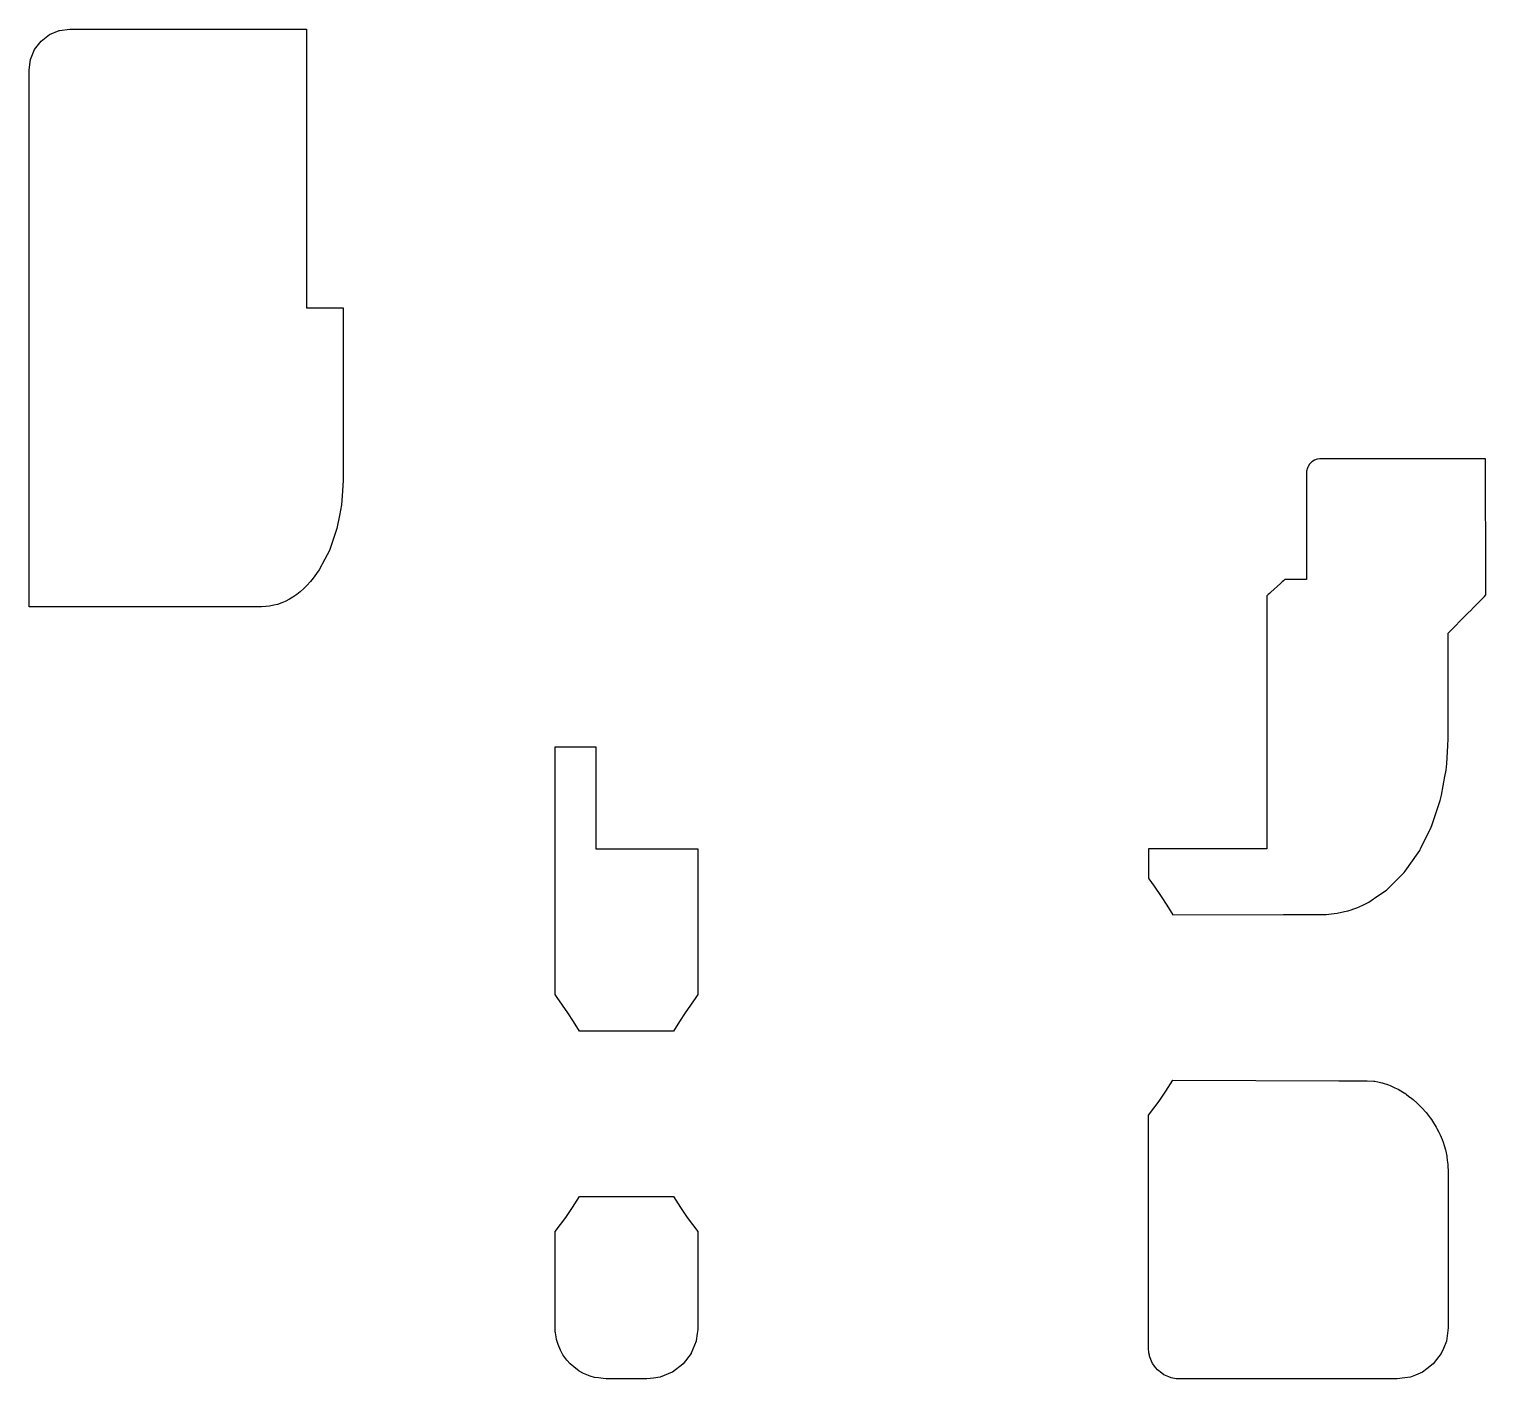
# Model space of a CAD drawing. Header units: metres. Extents: x 2.4 to 73.9, y -16 to 50.2.
import ezdxf

# ---------------------------------------------------------------- set-up
doc = ezdxf.new("R2010")
doc.units = ezdxf.units.M

msp = doc.modelspace()

# ---------------------------------------------------------------- linework, layer by layer
for p, q in [((3.4, 49.932), (3.877, 50.13)), ((3.877, 50.13), (3.882, 50.132)), ((3.882, 50.132), (4.395, 50.199)), ((4.395, 50.199), (4.4, 50.2)), ((4.4, 50.2), (4.501, 50.2)), ((4.501, 50.2), (4.509, 50.2)), ((4.509, 50.2), (4.518, 50.2)), ((4.518, 50.2), (4.526, 50.2)), ((4.526, 50.2), (4.534, 50.2)), ((4.534, 50.2), (4.539, 50.2)), ((4.539, 50.2), (15.895, 50.2)), ((15.895, 50.2), (15.9, 50.2)), ((15.9, 50.2), (15.906, 50.2)), ((15.906, 50.2), (15.913, 50.2)), ((15.913, 50.2), (15.92, 50.2)), ((15.92, 50.2), (15.926, 50.2)), ((15.926, 50.2), (16, 50.2)), ((16, 50.2), (16, 45.252)), ((2.668, 49.2), (2.982, 49.61)), ((2.982, 49.61), (2.986, 49.614)), ((2.986, 49.614), (3.396, 49.929)), ((3.396, 49.929), (3.4, 49.932)), ((2.4, 48.2), (2.467, 48.712)), ((2.467, 48.712), (2.468, 48.718)), ((2.468, 48.718), (2.666, 49.195)), ((2.666, 49.195), (2.668, 49.2)), ((2.4, 45.231), (2.4, 48.2)), ((2.4, 45.184), (2.4, 45.231)), ((2.4, 44.199), (2.4, 45.184)), ((16, 45.252), (16, 45.2)), ((16, 45.2), (16, 45.186)), ((16, 45.186), (16, 44.213)), ((2.4, 44.196), (2.4, 44.199)), ((2.4, 44.192), (2.4, 44.196)), ((2.4, 43.245), (2.4, 44.192)), ((16, 44.213), (16, 44.171)), ((16, 44.171), (16, 43.218)), ((16, 44.171), (16, 44.171)), ((2.4, 43.236), (2.4, 43.245)), ((2.4, 43.089), (2.4, 43.236)), ((2.4, 42.132), (2.4, 43.089)), ((16, 43.218), (16, 43.09)), ((16, 43.09), (16, 42.205)), ((16, 42.205), (16, 41.928)), ((2.4, 41.339), (2.4, 42.132)), ((16, 41.928), (16, 41.158)), ((2.4, 40.741), (2.4, 41.339)), ((2.4, 39.353), (2.4, 40.741)), ((16, 41.158), (16, 40.665)), ((16, 40.665), (16, 40.052)), ((16, 40.052), (16, 39.266)), ((2.4, 38.622), (2.4, 39.353)), ((2.4, 38.098), (2.4, 38.622)), ((16, 39.266), (16, 37.988)), ((2.4, 30.992), (2.4, 38.098)), ((16, 37.988), (16, 37.677)), ((16, 37.677), (16, 36.538)), ((16, 36.538), (16.659, 36.538)), ((16.659, 36.538), (17.8, 36.538)), ((17.8, 36.538), (17.8, 35.294)), ((17.8, 35.294), (17.8, 32.855)), ((17.8, 32.855), (17.8, 31.335)), ((2.4, 28.323), (2.4, 30.992)), ((17.8, 31.335), (17.8, 29.536)), ((17.8, 29.536), (17.8, 28.084)), ((65.08, 28.639), (65.061, 28.576)), ((65.11, 28.718), (65.08, 28.639)), ((65.129, 28.755), (65.11, 28.718)), ((65.199, 28.863), (65.129, 28.755)), ((65.202, 28.866), (65.199, 28.863)), ((65.212, 28.876), (65.202, 28.866)), ((65.31, 28.975), (65.212, 28.876)), ((65.314, 28.977), (65.31, 28.975)), ((65.438, 29.059), (65.314, 28.977)), ((65.447, 29.062), (65.438, 29.059)), ((65.577, 29.112), (65.447, 29.062)), ((65.702, 29.128), (65.577, 29.112)), ((65.714, 29.129), (65.702, 29.128)), ((65.718, 29.129), (65.714, 29.129)), ((67.384, 29.129), (65.718, 29.129)), ((69.226, 29.129), (67.384, 29.129)), ((73.835, 29.129), (69.226, 29.129)), ((73.85, 23.017), (73.835, 29.129)), ((2.4, 26.111), (2.4, 28.323)), ((17.8, 28.084), (17.765, 27.537)), ((65.05, 28.479), (65.047, 28.451)), ((65.047, 28.451), (65.047, 27.957)), ((65.047, 27.957), (65.047, 26.411)), ((65.054, 28.527), (65.05, 28.479)), ((65.061, 28.576), (65.054, 28.527)), ((17.765, 27.537), (17.723, 26.87)), ((17.723, 26.87), (17.621, 26.344)), ((2.4, 21.861), (2.4, 26.111)), ((17.621, 26.344), (17.496, 25.703)), ((65.047, 26.411), (65.047, 23.2)), ((17.329, 25.218), (17.126, 24.627)), ((17.496, 25.703), (17.329, 25.218)), ((17.126, 24.627), (16.902, 24.202)), ((16.628, 23.684), (16.497, 23.499)), ((16.902, 24.202), (16.628, 23.684)), ((16.022, 22.91), (15.87, 22.768)), ((16.195, 23.11), (16.022, 22.91)), ((16.338, 23.274), (16.195, 23.11)), ((16.497, 23.499), (16.338, 23.274)), ((63.785, 23.017), (63.298, 22.578)), ((63.862, 23.086), (63.785, 23.017)), ((63.932, 23.149), (63.862, 23.086)), ((63.963, 23.177), (63.932, 23.149)), ((63.988, 23.2), (63.963, 23.177)), ((64.818, 23.2), (63.988, 23.2)), ((64.819, 23.2), (64.818, 23.2)), ((64.818, 23.2), (64.818, 23.2)), ((64.818, 23.2), (64.818, 23.2)), ((65.047, 23.2), (64.819, 23.2)), ((73.849, 22.447), (73.85, 23.017)), ((15.164, 22.242), (14.961, 22.129)), ((15.331, 22.335), (15.164, 22.242)), ((15.526, 22.478), (15.331, 22.335)), ((15.686, 22.596), (15.526, 22.478)), ((15.87, 22.768), (15.686, 22.596)), ((63.102, 22.402), (63.1, 22.4)), ((63.1, 22.4), (63.1, 15.45)), ((63.109, 22.408), (63.102, 22.402)), ((63.12, 22.418), (63.109, 22.408)), ((63.136, 22.432), (63.12, 22.418)), ((63.156, 22.45), (63.136, 22.432)), ((63.179, 22.471), (63.156, 22.45)), ((63.235, 22.522), (63.179, 22.471)), ((63.298, 22.578), (63.235, 22.522)), ((73.466, 22.059), (73.686, 22.282)), ((73.686, 22.282), (73.699, 22.295)), ((73.699, 22.295), (73.781, 22.378)), ((73.781, 22.378), (73.849, 22.447)), ((8.661, 21.861), (2.4, 21.861)), ((13.8, 21.861), (8.661, 21.861)), ((14.015, 21.878), (13.8, 21.861)), ((14.192, 21.891), (14.015, 21.878)), ((14.405, 21.94), (14.192, 21.891)), ((14.58, 21.981), (14.405, 21.94)), ((14.789, 22.062), (14.58, 21.981)), ((14.961, 22.129), (14.789, 22.062)), ((72.628, 21.209), (72.94, 21.525)), ((72.94, 21.525), (73.155, 21.743)), ((72.94, 21.525), (72.94, 21.525)), ((73.155, 21.743), (73.183, 21.772)), ((73.183, 21.772), (73.449, 22.042)), ((73.449, 22.042), (73.466, 22.059)), ((72, 20.572), (72.315, 20.891)), ((72.315, 20.891), (72.628, 21.209)), ((72, 17.819), (72, 20.572)), ((72, 17.541), (72, 17.819)), ((72, 15.416), (72, 17.541)), ((63.1, 15.45), (63.1, 10)), ((71.933, 14.174), (71.987, 15.05)), ((71.987, 15.05), (72, 15.415)), ((72, 15.415), (72, 15.416)), ((72, 15.415), (72, 15.415)), ((28.2, 11.847), (28.2, 15)), ((28.2, 15), (28.651, 15)), ((28.651, 15), (30.2, 15)), ((30.2, 15), (30.2, 14.473)), ((30.2, 14.473), (30.2, 12.651)), ((71.845, 13.543), (71.899, 13.855)), ((71.899, 13.855), (71.933, 14.174)), ((71.671, 12.626), (71.845, 13.543)), ((30.2, 12.651), (30.2, 12.592)), ((30.2, 12.592), (30.2, 12.393)), ((30.2, 12.393), (30.2, 12.335)), ((30.2, 12.335), (30.2, 12.136)), ((71.285, 11.385), (71.607, 12.37)), ((71.607, 12.37), (71.671, 12.626)), ((28.2, 10.402), (28.2, 11.847)), ((30.2, 12.136), (30.2, 12.081)), ((30.2, 12.081), (30.2, 11.896)), ((30.2, 11.896), (30.2, 11.849)), ((30.2, 11.849), (30.2, 11.69)), ((30.2, 11.69), (30.2, 11.654)), ((30.2, 11.654), (30.2, 11.533)), ((30.2, 11.533), (30.2, 11.207)), ((30.2, 11.207), (30.2, 10)), ((70.667, 10.04), (71.143, 11.006)), ((71.143, 11.006), (71.22, 11.19)), ((71.22, 11.19), (71.285, 11.385)), ((28.2, 10.253), (28.2, 10.402)), ((28.2, 9.226), (28.2, 10.253)), ((70.604, 9.917), (70.667, 10.04)), ((30.2, 10), (31.677, 10)), ((31.677, 10), (35.2, 10)), ((35.2, 10), (35.2, 8.821)), ((35.2, 10), (35.2, 10)), ((59.277, 10), (57.3, 10)), ((57.3, 10), (57.3, 8.556)), ((59.411, 10), (59.277, 10)), ((62.617, 10), (59.411, 10)), ((63.1, 10), (62.617, 10)), ((69.897, 8.9), (70.532, 9.803)), ((70.532, 9.803), (70.604, 9.917)), ((28.2, 2.846), (28.2, 9.226)), ((35.2, 8.821), (35.2, 2.846)), ((69.011, 7.999), (69.802, 8.788)), ((69.802, 8.788), (69.851, 8.84)), ((69.851, 8.84), (69.897, 8.9)), ((57.3, 8.556), (57.318, 8.53)), ((57.318, 8.53), (57.573, 8.166)), ((57.573, 8.166), (57.928, 7.658)), ((68.502, 7.658), (68.978, 7.974)), ((68.978, 7.974), (68.995, 7.985)), ((68.995, 7.985), (69.011, 7.999)), ((57.928, 7.658), (58.199, 7.237)), ((58.199, 7.237), (58.5, 6.761)), ((67.514, 7.102), (67.82, 7.231)), ((67.82, 7.231), (68.113, 7.378)), ((68.113, 7.378), (68.232, 7.462)), ((68.232, 7.462), (68.502, 7.658)), ((58.5, 6.761), (63.918, 6.78)), ((63.918, 6.78), (66.021, 6.78)), ((66.021, 6.78), (66.416, 6.824)), ((66.416, 6.824), (66.552, 6.833)), ((66.552, 6.833), (67.061, 6.948)), ((67.061, 6.948), (67.099, 6.956)), ((67.099, 6.956), (67.514, 7.102)), ((28.298, 2.706), (28.2, 2.846)), ((28.828, 1.948), (28.298, 2.706)), ((35.102, 2.706), (34.572, 1.948)), ((35.2, 2.846), (35.102, 2.706)), ((29.099, 1.527), (28.828, 1.948)), ((29.4, 1.051), (29.099, 1.527)), ((34.301, 1.527), (34, 1.051)), ((34.572, 1.948), (34.301, 1.527)), ((31.377, 1.051), (29.4, 1.051)), ((34, 1.051), (31.377, 1.051)), ((58.152, -1.885), (58.5, -1.344)), ((58.5, -1.344), (66.644, -1.376)), ((66.644, -1.376), (68.031, -1.377)), ((68.031, -1.377), (68.361, -1.401)), ((68.361, -1.401), (68.393, -1.403)), ((68.393, -1.403), (68.412, -1.407)), ((68.412, -1.407), (68.557, -1.439)), ((57.83, -2.378), (58.152, -1.885)), ((68.557, -1.439), (68.75, -1.477)), ((68.75, -1.477), (68.771, -1.481)), ((68.771, -1.481), (69.076, -1.583)), ((69.076, -1.583), (69.158, -1.61)), ((69.158, -1.61), (69.387, -1.718)), ((69.387, -1.718), (69.545, -1.793)), ((69.545, -1.793), (69.682, -1.877)), ((69.682, -1.877), (69.924, -2.028)), ((69.924, -2.028), (69.962, -2.058)), ((69.962, -2.058), (70.061, -2.135)), ((70.061, -2.135), (70.227, -2.257)), ((57.3, -3.071), (57.83, -2.378)), ((70.227, -2.257), (70.283, -2.299)), ((70.283, -2.299), (70.473, -2.471)), ((70.473, -2.471), (70.617, -2.603)), ((70.617, -2.603), (70.704, -2.7)), ((70.704, -2.7), (70.919, -2.942)), ((57.3, -4.224), (57.3, -3.071)), ((70.919, -2.942), (70.92, -2.942)), ((70.92, -2.942), (70.92, -2.943)), ((70.92, -2.943), (71.112, -3.191)), ((71.112, -3.191), (71.185, -3.287)), ((71.185, -3.287), (71.288, -3.45)), ((71.288, -3.45), (71.414, -3.652)), ((57.3, -5.813), (57.3, -4.224)), ((71.414, -3.652), (71.448, -3.719)), ((71.448, -3.719), (71.539, -3.903)), ((71.539, -3.903), (71.587, -3.994)), ((71.587, -3.994), (71.603, -4.025)), ((71.603, -4.025), (71.703, -4.268)), ((71.703, -4.268), (71.753, -4.392)), ((71.753, -4.392), (71.801, -4.547)), ((71.801, -4.547), (71.866, -4.76)), ((71.866, -4.76), (71.88, -4.83)), ((71.88, -4.83), (71.933, -5.079)), ((71.933, -5.079), (71.94, -5.114)), ((71.94, -5.114), (71.942, -5.123)), ((71.942, -5.123), (71.976, -5.386)), ((71.976, -5.386), (71.986, -5.465)), ((71.986, -5.465), (71.991, -5.583)), ((71.991, -5.583), (72, -5.793)), ((57.3, -7.005), (57.3, -5.813)), ((72, -5.793), (72, -6.281)), ((72, -5.793), (72, -5.793)), ((72, -6.281), (72, -7.348)), ((29.052, -7.595), (29.4, -7.054)), ((29.4, -7.054), (32.383, -7.054)), ((32.383, -7.054), (34, -7.054)), ((34, -7.054), (34.348, -7.595)), ((57.3, -7.869), (57.3, -7.005)), ((28.73, -8.088), (29.052, -7.595)), ((34.348, -7.595), (34.67, -8.088)), ((72, -7.348), (72, -8.167)), ((28.2, -8.78), (28.73, -8.088)), ((34.67, -8.088), (35.2, -8.78)), ((57.3, -7.981), (57.3, -7.869)), ((57.3, -8.605), (57.3, -7.981)), ((72, -8.167), (72, -8.773)), ((28.2, -9.706), (28.2, -8.78)), ((35.2, -8.78), (35.2, -9.537)), ((35.2, -8.78), (35.2, -8.78)), ((57.3, -8.72), (57.3, -8.605)), ((57.3, -14.177), (57.3, -8.72)), ((72, -8.773), (72, -9.418)), ((28.2, -10.816), (28.2, -9.706)), ((35.2, -9.537), (35.2, -10.511)), ((72, -9.418), (72, -9.535)), ((72, -9.535), (72, -13.5)), ((35.2, -10.511), (35.2, -11.18)), ((28.2, -11.521), (28.2, -10.816)), ((35.2, -11.18), (35.2, -11.606)), ((28.2, -11.949), (28.2, -11.521)), ((28.2, -12.189), (28.2, -11.949)), ((35.2, -11.606), (35.2, -11.846)), ((35.2, -11.846), (35.2, -13.5)), ((28.2, -13.5), (28.2, -12.189)), ((28.209, -13.688), (28.2, -13.5)), ((35.196, -13.572), (35.164, -13.773)), ((35.2, -13.5), (35.196, -13.572)), ((72, -13.5), (71.95, -13.882)), ((28.212, -13.745), (28.209, -13.688)), ((28.246, -13.934), (28.212, -13.745)), ((28.266, -14.063), (28.246, -13.934)), ((28.34, -14.309), (28.266, -14.063)), ((35.113, -14.151), (34.867, -14.746)), ((35.115, -14.145), (35.113, -14.151)), ((35.116, -14.141), (35.115, -14.145)), ((35.164, -13.773), (35.116, -14.138)), ((35.116, -14.138), (35.116, -14.141)), ((57.3, -14.273), (57.3, -14.177)), ((57.3, -14.5), (57.3, -14.273)), ((71.915, -14.147), (71.767, -14.503)), ((71.95, -13.882), (71.915, -14.147)), ((28.46, -14.597), (28.34, -14.309)), ((28.579, -14.821), (28.46, -14.597)), ((28.774, -15.075), (28.579, -14.821)), ((34.864, -14.752), (34.472, -15.263)), ((34.867, -14.746), (34.864, -14.752)), ((57.325, -14.725), (57.3, -14.5)), ((57.345, -14.844), (57.325, -14.725)), ((57.351, -14.888), (57.345, -14.844)), ((57.455, -15.138), (57.351, -14.888)), ((71.665, -14.75), (71.43, -15.056)), ((71.767, -14.503), (71.665, -14.75)), ((28.932, -15.268), (28.774, -15.075)), ((29.113, -15.416), (28.932, -15.268)), ((29.384, -15.624), (29.113, -15.416)), ((29.584, -15.731), (29.384, -15.624)), ((33.947, -15.667), (33.351, -15.914)), ((33.952, -15.664), (33.947, -15.667)), ((34.463, -15.272), (33.952, -15.664)), ((34.468, -15.268), (34.463, -15.272)), ((34.472, -15.263), (34.468, -15.268)), ((57.501, -15.25), (57.455, -15.138)), ((57.666, -15.465), (57.501, -15.25)), ((57.739, -15.561), (57.666, -15.465)), ((57.954, -15.726), (57.739, -15.561)), ((70.75, -15.665), (70.394, -15.813)), ((70.962, -15.503), (70.75, -15.665)), ((71.268, -15.268), (70.962, -15.503)), ((71.43, -15.056), (71.268, -15.268)), ((29.911, -15.867), (29.584, -15.731)), ((30.123, -15.931), (29.911, -15.867)), ((30.325, -15.951), (30.123, -15.931)), ((30.556, -15.986), (30.325, -15.951)), ((30.7, -16), (30.556, -15.986)), ((31.97, -16), (30.7, -16)), ((32.7, -16), (31.97, -16)), ((33.032, -15.967), (32.7, -16)), ((33.345, -15.915), (33.032, -15.967)), ((33.351, -15.914), (33.345, -15.915)), ((58.05, -15.799), (57.954, -15.726)), ((58.3, -15.903), (58.05, -15.799)), ((58.412, -15.949), (58.3, -15.903)), ((58.504, -15.965), (58.412, -15.949)), ((58.657, -15.993), (58.504, -15.965)), ((58.677, -15.995), (58.657, -15.993)), ((58.697, -15.996), (58.677, -15.995)), ((58.738, -15.999), (58.697, -15.996)), ((58.758, -15.999), (58.738, -15.999)), ((58.8, -16), (58.758, -15.999)), ((66.576, -16), (58.8, -16)), ((69.5, -16), (66.576, -16)), ((69.882, -15.95), (69.5, -16)), ((70.147, -15.915), (69.882, -15.95)), ((70.394, -15.813), (70.147, -15.915))]:
    msp.add_line(p, q)

doc.saveas('drawing.dxf')
